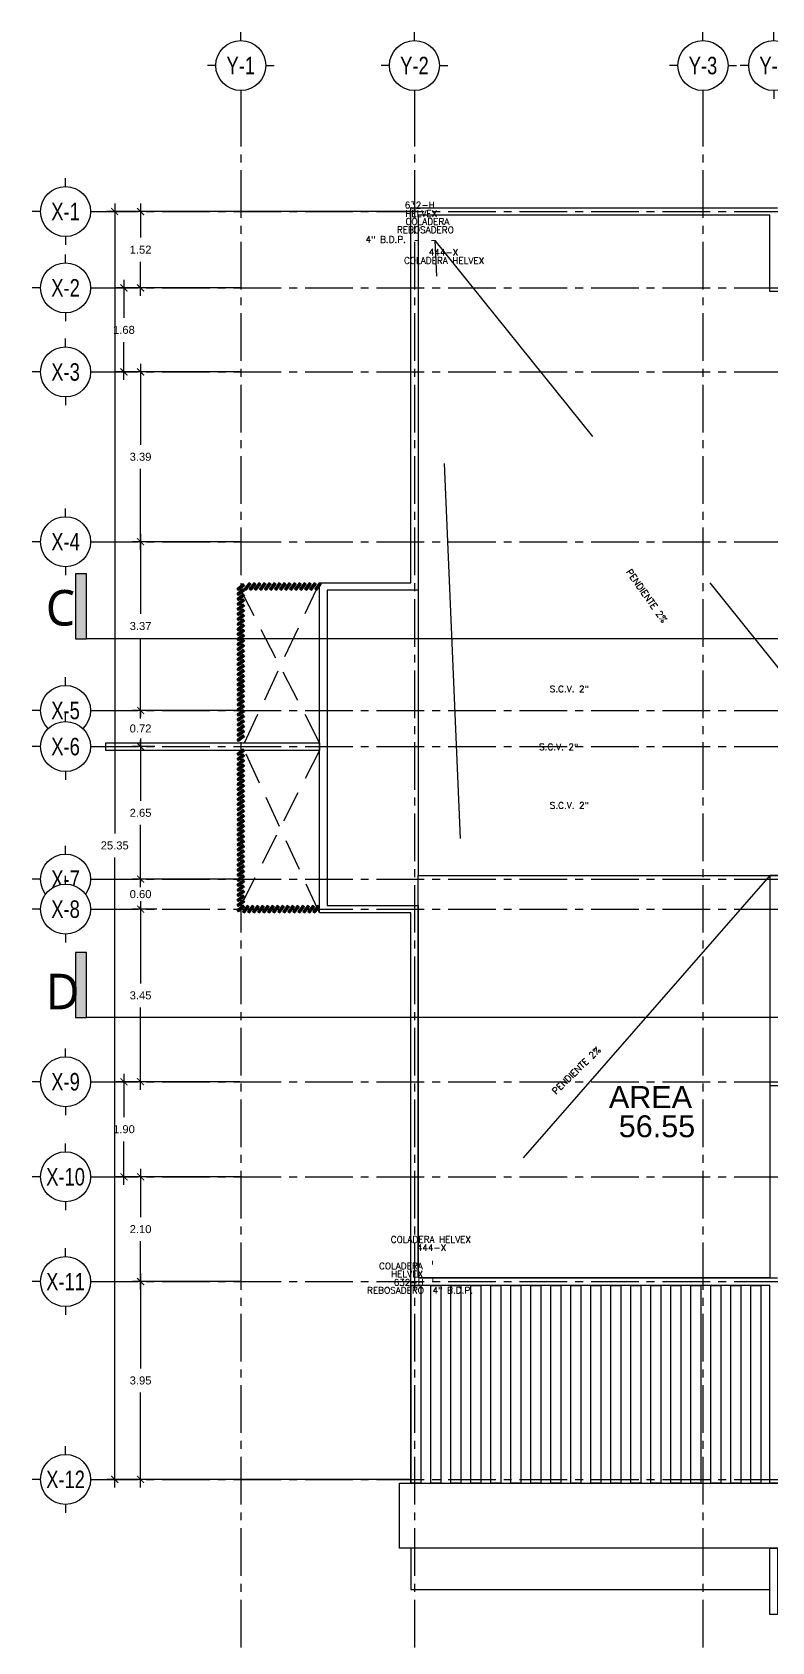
# Model space of a CAD drawing. Header units: metres. Extents: x 1769 to 3632, y 809 to 2652.
# Drawn here: x 2674.37 to 2689.15, y 1714.43 to 1746.61 of the extents above; entities that cross this region are included whole.
import ezdxf
from ezdxf.enums import TextEntityAlignment as Align

# ---------------------------------------------------------------- set-up
doc = ezdxf.new("R2010")
doc.units = ezdxf.units.M
doc.header["$LTSCALE"] = 10
doc.header["$PDMODE"] = 35
for name, pattern in [('CENTER2', [28.575, 19.05, -3.175, 3.175, -3.175]), ('DASHED2', [0.375, 0.25, -0.125]), ('HIDDEN', [9.525, 6.35, -3.175]), ('HIDDENX2', [0.75, 0.5, -0.25])]:
    doc.linetypes.add(name, pattern=pattern)
for name, color, linetype in [('A-ANNO-DIMS-0100', 2, 'Continuous'), ('A-CNTR+', 1, 'HIDDEN'), ('A-ELEV4', 3, 'Continuous'), ('A-PROJ+', 1, 'HIDDEN'), ('A-ROOF', 6, 'Continuous'), ('A-ROOF-PATT+', 8, 'Continuous'), ('A-SECT+', 3, 'Continuous'), ('A-WALL', 6, 'Continuous'), ('A-WALL-PATT', 8, 'Continuous'), ('G+E_Cotas ejes', 20, 'Continuous'), ('G+E_Madera', 35, 'Continuous')]:
    doc.layers.add(name, color=color, linetype=linetype)
for name, color, linetype, lineweight in [('RE.CONEXIONES 3D PLUVIALES', 7, 'Continuous', 0), ('RE.PLUVIAL', 3, 'Continuous', 0), ('RE.TEXTO PLU', 7, 'Continuous', 0), ('RE.TEXTOS SANITARIOS', 7, 'Continuous', 0)]:
    doc.layers.add(name, color=color, linetype=linetype, lineweight=lineweight)
doc.styles.add('ACABADOS', font='arial.ttf')
doc.styles.add('AVM- OFICINAS Y BODEGA - EJES PB$0$Anot_Arial', font='arial.ttf')
doc.styles.add('R', font='romans.shx')
doc.styles.get("Standard").update_dxf_attribs({"font": 'arial.ttf'})
doc.dimstyles.new('100', dxfattribs={"dimtxt": 0.16, "dimasz": 0.14, "dimexe": 0.16, "dimexo": 0.01, "dimgap": 0.16, "dimtad": 0, "dimtih": 1, "dimtoh": 1, "dimzin": 1, "dimdsep": 46, "dimtxsty": 'ACABADOS', "dimblk": 'ARCHTICK', "dimcen": 0.16, "dimdle": 0.16, "dimclrd": 1, "dimclre": 8, "dimclrt": 2, "dimadec": 1, "dimazin": 0, "dimtp": 1.2, "dimtm": 0.6, "dimtfac": 1, "dimtix": 1, "dimtmove": 2, "dimatfit": 3, "dimldrblk": 'ARCHTICK', "dimfxl": 1, "dimtolj": 1, "dimtzin": 1, "dimarcsym": 0})

# ---------------------------------------------------------------- blocks, each defined once
blk = doc.blocks.new('AVM- OFICINAS Y BODEGA - EJES PB$0$Anot_Arq_Eje_WO')
blk.add_wipeout([(0, -3), (0.29, -2.99), (0.59, -2.94), (0.87, -2.87), (1.15, -2.77), (1.41, -2.65), (1.67, -2.49), (1.9, -2.32), (2.12, -2.12), (2.32, -1.9), (2.49, -1.67), (2.65, -1.41), (2.77, -1.15), (2.87, -0.87), (2.94, -0.59), (2.99, -0.29), (3, 0), (2.99, 0.29), (2.94, 0.59), (2.87, 0.87), (2.77, 1.15), (2.65, 1.41), (2.49, 1.67), (2.32, 1.9), (2.12, 2.12), (1.9, 2.32), (1.67, 2.49), (1.41, 2.65), (1.15, 2.77), (0.87, 2.87), (0.59, 2.94), (0.29, 2.99), (0, 3), (-0.29, 2.99), (-0.59, 2.94), (-0.87, 2.87), (-1.15, 2.77), (-1.41, 2.65), (-1.67, 2.49), (-1.9, 2.32), (-2.12, 2.12), (-2.32, 1.9), (-2.49, 1.67), (-2.65, 1.41), (-2.77, 1.15), (-2.87, 0.87), (-2.94, 0.59), (-2.99, 0.29), (-3, 0), (-2.99, -0.29), (-2.94, -0.59), (-2.87, -0.87), (-2.77, -1.15), (-2.65, -1.41), (-2.49, -1.67), (-2.32, -1.9), (-2.12, -2.12), (-1.9, -2.32), (-1.67, -2.49), (-1.41, -2.65), (-1.15, -2.77), (-0.87, -2.87), (-0.59, -2.94), (-0.29, -2.99)])
at = {"color": 0, "linetype": 'Continuous'}
for p, q in [((0, 3), (0, 4)), ((-3, 0), (-4, 0)), ((3, 0), (4, 0)), ((0, -3), (0, -4))]:
    blk.add_line(p, q, dxfattribs=at)
blk.add_circle((0, 0), 3, dxfattribs=at)
at = {"color": 0, "style": 'AVM- OFICINAS Y BODEGA - EJES PB$0$Anot_Arial'}
blk.add_attdef('ID_Eje', text='', height=3, dxfattribs=at).set_placement((0, 0), align=Align.MIDDLE_CENTER)
blk = doc.blocks.new('_ArchTick')
at = {"color": 0, "linetype": 'ByBlock', "const_width": 0.15}
blk.add_lwpolyline([(-0.5, -0.5), (0.5, 0.5)], dxfattribs=at)
blk = doc.blocks.new('*D590')
at = {"layer": 'A-ANNO-DIMS-0100', "color": 1, "lineweight": -2, "transparency": 16777216}
for p, q in [((-2.002, -3.426), (-2.002, -4.107)), ((-2.002, -5.271), (-2.002, -4.59))]:
    blk.add_line(p, q, dxfattribs=at)
at = {"layer": 'A-ANNO-DIMS-0100', "color": 8, "linetype": 'HIDDEN', "lineweight": -2, "transparency": 16777216}
for p, q in [((3.386, -3.586), (-2.162, -3.586)), ((-0.01, -5.111), (-2.162, -5.111))]:
    blk.add_line(p, q, dxfattribs=at)
at = {"layer": 'Defpoints', "color": 0, "transparency": 16777216}
for p in [(3.396, -3.586), (-2.002, -5.111), (0, -5.111)]:
    blk.add_point(p, dxfattribs=at)
at = {"layer": 'A-ANNO-DIMS-0100', "color": 1, "lineweight": -2, "transparency": 16777216, "xscale": 0.14, "yscale": 0.14, "zscale": 0.14}
for p, rotation in [((-2.002, -3.586), 90), ((-2.002, -5.111), 270)]:
    blk.add_blockref('_ArchTick', p, dxfattribs=dict(at, rotation=rotation))
at = {"layer": 'A-ANNO-DIMS-0100', "color": 2, "transparency": 16777216, "insert": (-2.002, -4.349), "char_height": 0.16, "attachment_point": 5, "style": 'ACABADOS'}
blk.add_mtext('\\A1;1.52', dxfattribs=at)
blk = doc.blocks.new('*D591')
at = {"layer": 'A-ANNO-DIMS-0100', "color": 8, "linetype": 'HIDDEN', "lineweight": -2, "transparency": 16777216}
for p, q in [((-0.343, -5.111), (-2.495, -5.111)), ((-0.343, -6.793), (-2.495, -6.793))]:
    blk.add_line(p, q, dxfattribs=at)
at = {"layer": 'A-ANNO-DIMS-0100', "color": 1, "lineweight": -2, "transparency": 16777216}
for p, q in [((-2.335, -4.951), (-2.335, -5.71)), ((-2.335, -6.953), (-2.335, -6.194))]:
    blk.add_line(p, q, dxfattribs=at)
at = {"layer": 'Defpoints', "color": 0, "transparency": 16777216}
for p in [(-0.333, -5.111), (-2.335, -6.793), (-0.333, -6.793)]:
    blk.add_point(p, dxfattribs=at)
at = {"layer": 'A-ANNO-DIMS-0100', "color": 1, "lineweight": -2, "transparency": 16777216, "xscale": 0.14, "yscale": 0.14, "zscale": 0.14}
for p, rotation in [((-2.335, -5.111), 90), ((-2.335, -6.793), 270)]:
    blk.add_blockref('_ArchTick', p, dxfattribs=dict(at, rotation=rotation))
at = {"layer": 'A-ANNO-DIMS-0100', "color": 2, "transparency": 16777216, "insert": (-2.335, -5.952), "char_height": 0.16, "attachment_point": 5, "style": 'ACABADOS'}
blk.add_mtext('\\A1;1.68', dxfattribs=at)
blk = doc.blocks.new('*D592')
at = {"layer": 'A-ANNO-DIMS-0100', "color": 1, "lineweight": -2, "transparency": 16777216}
for p, q in [((-2.002, -6.633), (-2.002, -8.248)), ((-2.002, -10.346), (-2.002, -8.731))]:
    blk.add_line(p, q, dxfattribs=at)
at = {"layer": 'A-ANNO-DIMS-0100', "color": 8, "linetype": 'HIDDEN', "lineweight": -2, "transparency": 16777216}
for p, q in [((-0.01, -6.793), (-2.162, -6.793)), ((-0.01, -10.186), (-2.162, -10.186))]:
    blk.add_line(p, q, dxfattribs=at)
at = {"layer": 'Defpoints', "color": 0, "transparency": 16777216}
for p in [(0, -6.793), (-2.002, -10.186), (0, -10.186)]:
    blk.add_point(p, dxfattribs=at)
at = {"layer": 'A-ANNO-DIMS-0100', "color": 1, "lineweight": -2, "transparency": 16777216, "xscale": 0.14, "yscale": 0.14, "zscale": 0.14}
for p, rotation in [((-2.002, -6.793), 90), ((-2.002, -10.186), 270)]:
    blk.add_blockref('_ArchTick', p, dxfattribs=dict(at, rotation=rotation))
at = {"layer": 'A-ANNO-DIMS-0100', "color": 2, "transparency": 16777216, "insert": (-2.002, -8.489), "char_height": 0.16, "attachment_point": 5, "style": 'ACABADOS'}
blk.add_mtext('\\A1;3.39', dxfattribs=at)
blk = doc.blocks.new('*D593')
at = {"layer": 'A-ANNO-DIMS-0100', "color": 8, "linetype": 'HIDDEN', "lineweight": -2, "transparency": 16777216}
for p, q in [((-0.01, -10.186), (-2.162, -10.186)), ((-0.01, -13.56), (-2.162, -13.56))]:
    blk.add_line(p, q, dxfattribs=at)
at = {"layer": 'A-ANNO-DIMS-0100', "color": 1, "lineweight": -2, "transparency": 16777216}
for p, q in [((-2.002, -10.026), (-2.002, -11.631)), ((-2.002, -13.72), (-2.002, -12.115))]:
    blk.add_line(p, q, dxfattribs=at)
at = {"layer": 'Defpoints', "color": 0, "transparency": 16777216}
for p in [(0, -10.186), (-2.002, -13.56), (0, -13.56)]:
    blk.add_point(p, dxfattribs=at)
at = {"layer": 'A-ANNO-DIMS-0100', "color": 1, "lineweight": -2, "transparency": 16777216, "xscale": 0.14, "yscale": 0.14, "zscale": 0.14}
for p, rotation in [((-2.002, -10.186), 90), ((-2.002, -13.56), 270)]:
    blk.add_blockref('_ArchTick', p, dxfattribs=dict(at, rotation=rotation))
at = {"layer": 'A-ANNO-DIMS-0100', "color": 2, "transparency": 16777216, "insert": (-2.002, -11.873), "char_height": 0.16, "attachment_point": 5, "style": 'ACABADOS'}
blk.add_mtext('\\A1;3.37', dxfattribs=at)
blk = doc.blocks.new('*D573')
at = {"layer": 'A-ANNO-DIMS-0100', "color": 1, "lineweight": -2, "transparency": 16777216}
for p, q in [((-2.002, -13.56), (-2.002, -13.42)), ((-2.002, -13.56), (-2.002, -13.679)), ((-2.002, -14.282), (-2.002, -14.163)), ((-2.002, -14.282), (-2.002, -14.422))]:
    blk.add_line(p, q, dxfattribs=at)
at = {"layer": 'A-ANNO-DIMS-0100', "color": 8, "linetype": 'HIDDEN', "lineweight": -2, "transparency": 16777216}
for p, q in [((-1.654, -13.56), (-2.162, -13.56)), ((-1.718, -14.282), (-2.162, -14.282))]:
    blk.add_line(p, q, dxfattribs=at)
at = {"layer": 'Defpoints', "color": 0, "transparency": 16777216}
for p in [(-1.644, -13.56), (-2.002, -14.282), (-1.708, -14.282)]:
    blk.add_point(p, dxfattribs=at)
at = {"layer": 'A-ANNO-DIMS-0100', "color": 1, "lineweight": -2, "transparency": 16777216, "xscale": 0.14, "yscale": 0.14, "zscale": 0.14}
for p, rotation in [((-2.002, -13.56), 270), ((-2.002, -14.282), 90)]:
    blk.add_blockref('_ArchTick', p, dxfattribs=dict(at, rotation=rotation))
at = {"layer": 'A-ANNO-DIMS-0100', "color": 2, "transparency": 16777216, "insert": (-2.002, -13.921), "char_height": 0.16, "attachment_point": 5, "style": 'ACABADOS'}
blk.add_mtext('\\A1;0.72', dxfattribs=at)
blk = doc.blocks.new('*D594')
at = {"layer": 'A-ANNO-DIMS-0100', "color": 1, "lineweight": -2, "transparency": 16777216}
for p, q in [((-2.002, -14.122), (-2.002, -15.365)), ((-2.002, -17.092), (-2.002, -15.849))]:
    blk.add_line(p, q, dxfattribs=at)
at = {"layer": 'A-ANNO-DIMS-0100', "color": 8, "linetype": 'HIDDEN', "lineweight": -2, "transparency": 16777216}
for p, q in [((-1.718, -14.282), (-2.162, -14.282)), ((-0.01, -16.932), (-2.162, -16.932))]:
    blk.add_line(p, q, dxfattribs=at)
at = {"layer": 'Defpoints', "color": 0, "transparency": 16777216}
for p in [(-1.708, -14.282), (-2.002, -16.932), (0, -16.932)]:
    blk.add_point(p, dxfattribs=at)
at = {"layer": 'A-ANNO-DIMS-0100', "color": 1, "lineweight": -2, "transparency": 16777216, "xscale": 0.14, "yscale": 0.14, "zscale": 0.14}
for p, rotation in [((-2.002, -14.282), 90), ((-2.002, -16.932), 270)]:
    blk.add_blockref('_ArchTick', p, dxfattribs=dict(at, rotation=rotation))
at = {"layer": 'A-ANNO-DIMS-0100', "color": 2, "transparency": 16777216, "insert": (-2.002, -15.607), "char_height": 0.16, "attachment_point": 5, "style": 'ACABADOS'}
blk.add_mtext('\\A1;2.65', dxfattribs=at)
blk = doc.blocks.new('*D574')
at = {"layer": 'A-ANNO-DIMS-0100', "color": 8, "linetype": 'HIDDEN', "lineweight": -2, "transparency": 16777216}
for p, q in [((-1.673, -16.932), (-2.162, -16.932)), ((-1.675, -17.532), (-2.162, -17.532))]:
    blk.add_line(p, q, dxfattribs=at)
at = {"layer": 'A-ANNO-DIMS-0100', "color": 1, "lineweight": -2, "transparency": 16777216}
for p, q in [((-2.002, -16.932), (-2.002, -16.792)), ((-2.002, -16.932), (-2.002, -16.99)), ((-2.002, -17.532), (-2.002, -17.474)), ((-2.002, -17.532), (-2.002, -17.672))]:
    blk.add_line(p, q, dxfattribs=at)
at = {"layer": 'Defpoints', "color": 0, "transparency": 16777216}
for p in [(-1.663, -16.932), (-2.002, -17.532), (-1.665, -17.532)]:
    blk.add_point(p, dxfattribs=at)
at = {"layer": 'A-ANNO-DIMS-0100', "color": 1, "lineweight": -2, "transparency": 16777216, "xscale": 0.14, "yscale": 0.14, "zscale": 0.14}
for p, rotation in [((-2.002, -16.932), 270), ((-2.002, -17.532), 90)]:
    blk.add_blockref('_ArchTick', p, dxfattribs=dict(at, rotation=rotation))
at = {"layer": 'A-ANNO-DIMS-0100', "color": 2, "transparency": 16777216, "insert": (-2.002, -17.232), "char_height": 0.16, "attachment_point": 5, "style": 'ACABADOS'}
blk.add_mtext('\\A1;0.60', dxfattribs=at)
blk = doc.blocks.new('*D595')
at = {"layer": 'A-ANNO-DIMS-0100', "color": 1, "lineweight": -2, "transparency": 16777216}
for p, q in [((-2.002, -17.372), (-2.002, -19.015)), ((-2.002, -21.142), (-2.002, -19.499))]:
    blk.add_line(p, q, dxfattribs=at)
at = {"layer": 'A-ANNO-DIMS-0100', "color": 8, "linetype": 'HIDDEN', "lineweight": -2, "transparency": 16777216}
for p, q in [((-1.675, -17.532), (-2.162, -17.532)), ((-0.343, -20.982), (-2.162, -20.982))]:
    blk.add_line(p, q, dxfattribs=at)
at = {"layer": 'Defpoints', "color": 0, "transparency": 16777216}
for p in [(-1.665, -17.532), (-2.002, -20.982), (-0.333, -20.982)]:
    blk.add_point(p, dxfattribs=at)
at = {"layer": 'A-ANNO-DIMS-0100', "color": 1, "lineweight": -2, "transparency": 16777216, "xscale": 0.14, "yscale": 0.14, "zscale": 0.14}
for p, rotation in [((-2.002, -17.532), 90), ((-2.002, -20.982), 270)]:
    blk.add_blockref('_ArchTick', p, dxfattribs=dict(at, rotation=rotation))
at = {"layer": 'A-ANNO-DIMS-0100', "color": 2, "transparency": 16777216, "insert": (-2.002, -19.257), "char_height": 0.16, "attachment_point": 5, "style": 'ACABADOS'}
blk.add_mtext('\\A1;3.45', dxfattribs=at)
blk = doc.blocks.new('*D596')
at = {"layer": 'A-ANNO-DIMS-0100', "color": 1, "lineweight": -2, "transparency": 16777216}
for p, q in [((-2.334, -20.822), (-2.334, -21.69)), ((-2.334, -23.042), (-2.334, -22.174))]:
    blk.add_line(p, q, dxfattribs=at)
at = {"layer": 'A-ANNO-DIMS-0100', "color": 8, "linetype": 'HIDDEN', "lineweight": -2, "transparency": 16777216}
for p, q in [((-0.01, -20.982), (-2.494, -20.982)), ((-0.343, -22.882), (-2.494, -22.882))]:
    blk.add_line(p, q, dxfattribs=at)
at = {"layer": 'Defpoints', "color": 0, "transparency": 16777216}
for p in [(0, -20.982), (-2.334, -22.882), (-0.333, -22.882)]:
    blk.add_point(p, dxfattribs=at)
at = {"layer": 'A-ANNO-DIMS-0100', "color": 1, "lineweight": -2, "transparency": 16777216, "xscale": 0.14, "yscale": 0.14, "zscale": 0.14}
for p, rotation in [((-2.334, -20.982), 90), ((-2.334, -22.882), 270)]:
    blk.add_blockref('_ArchTick', p, dxfattribs=dict(at, rotation=rotation))
at = {"layer": 'A-ANNO-DIMS-0100', "color": 2, "transparency": 16777216, "insert": (-2.334, -21.932), "char_height": 0.16, "attachment_point": 5, "style": 'ACABADOS'}
blk.add_mtext('\\A1;1.90', dxfattribs=at)
blk = doc.blocks.new('*D597')
at = {"layer": 'A-ANNO-DIMS-0100', "color": 1, "lineweight": -2, "transparency": 16777216}
for p, q in [((-2.002, -22.722), (-2.002, -23.688)), ((-2.002, -25.138), (-2.002, -24.172))]:
    blk.add_line(p, q, dxfattribs=at)
at = {"layer": 'A-ANNO-DIMS-0100', "color": 8, "linetype": 'HIDDEN', "lineweight": -2, "transparency": 16777216}
for p, q in [((-0.01, -22.882), (-2.162, -22.882)), ((-0.01, -24.978), (-2.162, -24.978))]:
    blk.add_line(p, q, dxfattribs=at)
at = {"layer": 'Defpoints', "color": 0, "transparency": 16777216}
for p in [(0, -22.882), (-2.002, -24.978), (0, -24.978)]:
    blk.add_point(p, dxfattribs=at)
at = {"layer": 'A-ANNO-DIMS-0100', "color": 1, "lineweight": -2, "transparency": 16777216, "xscale": 0.14, "yscale": 0.14, "zscale": 0.14}
for p, rotation in [((-2.002, -22.882), 90), ((-2.002, -24.978), 270)]:
    blk.add_blockref('_ArchTick', p, dxfattribs=dict(at, rotation=rotation))
at = {"layer": 'A-ANNO-DIMS-0100', "color": 2, "transparency": 16777216, "insert": (-2.002, -23.93), "char_height": 0.16, "attachment_point": 5, "style": 'ACABADOS'}
blk.add_mtext('\\A1;2.10', dxfattribs=at)
blk = doc.blocks.new('*D598')
at = {"layer": 'A-ANNO-DIMS-0100', "color": 8, "linetype": 'HIDDEN', "lineweight": -2, "transparency": 16777216}
for p, q in [((-0.01, -24.978), (-2.162, -24.978)), ((-0.01, -28.932), (-2.162, -28.932))]:
    blk.add_line(p, q, dxfattribs=at)
at = {"layer": 'A-ANNO-DIMS-0100', "color": 1, "lineweight": -2, "transparency": 16777216}
for p, q in [((-2.002, -24.818), (-2.002, -26.713)), ((-2.002, -29.092), (-2.002, -27.197))]:
    blk.add_line(p, q, dxfattribs=at)
at = {"layer": 'Defpoints', "color": 0, "transparency": 16777216}
for p in [(0, -24.978), (-2.002, -28.932), (0, -28.932)]:
    blk.add_point(p, dxfattribs=at)
at = {"layer": 'A-ANNO-DIMS-0100', "color": 1, "lineweight": -2, "transparency": 16777216, "xscale": 0.14, "yscale": 0.14, "zscale": 0.14}
for p, rotation in [((-2.002, -24.978), 90), ((-2.002, -28.932), 270)]:
    blk.add_blockref('_ArchTick', p, dxfattribs=dict(at, rotation=rotation))
at = {"layer": 'A-ANNO-DIMS-0100', "color": 2, "transparency": 16777216, "insert": (-2.002, -26.955), "char_height": 0.16, "attachment_point": 5, "style": 'ACABADOS'}
blk.add_mtext('\\A1;3.95', dxfattribs=at)
blk = doc.blocks.new('*D575')
at = {"layer": 'A-ANNO-DIMS-0100', "color": 1, "lineweight": -2, "transparency": 16777216}
for p, q in [((-2.519, -3.426), (-2.519, -16.017)), ((-2.519, -29.092), (-2.519, -16.501))]:
    blk.add_line(p, q, dxfattribs=at)
at = {"layer": 'A-ANNO-DIMS-0100', "color": 8, "linetype": 'HIDDEN', "lineweight": -2, "transparency": 16777216}
for p, q in [((3.386, -3.586), (-2.679, -3.586)), ((3.386, -28.932), (-2.679, -28.932))]:
    blk.add_line(p, q, dxfattribs=at)
at = {"layer": 'Defpoints', "color": 0, "transparency": 16777216}
for p in [(3.396, -3.586), (-2.519, -28.932), (3.396, -28.932)]:
    blk.add_point(p, dxfattribs=at)
at = {"layer": 'A-ANNO-DIMS-0100', "color": 1, "lineweight": -2, "transparency": 16777216, "xscale": 0.14, "yscale": 0.14, "zscale": 0.14}
for p, rotation in [((-2.519, -3.586), 90), ((-2.519, -28.932), 270)]:
    blk.add_blockref('_ArchTick', p, dxfattribs=dict(at, rotation=rotation))
at = {"layer": 'A-ANNO-DIMS-0100', "color": 2, "transparency": 16777216, "insert": (-2.519, -16.259), "char_height": 0.16, "attachment_point": 5, "style": 'ACABADOS'}
blk.add_mtext('\\A1;25.35', dxfattribs=at)
blk = doc.blocks.new('A$C0e1b22ce')
h = blk.add_hatch()
h.set_pattern_fill('ANGLE', color=256, scale=0.38)
h.set_pattern_definition([(0, (0, 0), (0, 2.6543), [1.9304, -0.7239]), (90, (0, 0), (-2.6543, 2e-16), [1.9304, -0.7239])])
h.paths.add_polyline_path([(0.05, 0.15), (0.05, 0), (0, 0), (0, 0.15)])
at = {"layer": 'A-WALL-PATT'}
h = blk.add_hatch(dxfattribs=at)
h.set_pattern_fill('GOST_GROUND', color=256, scale=0.0016)
h.paths.add_polyline_path([(0.05, 0.15), (0.05, 0), (0, 0), (0, 0.15)])
at = {"layer": 'A-WALL'}
blk.add_lwpolyline([(0.05, 0.15), (0.05, 0), (0, 0), (0, 0.15)], close=True, dxfattribs=at)
blk = doc.blocks.new('A$C84a4af2d')
at = {"layer": 'G+E_Madera', "rotation": 127.1872365270105}
for p in [(0.15, 6.538), (0.15, 6.437), (0.15, 6.336), (0.15, 6.236), (0.15, 6.135), (0.15, 6.035), (0.15, 5.934), (0.15, 5.833), (0.15, 5.733), (0.15, 5.632), (0.15, 5.531), (0.15, 5.431), (0.15, 5.33), (0.15, 5.229), (0.15, 5.129), (0.15, 5.028), (0.15, 4.928), (0.15, 4.827), (0.15, 4.726), (0.15, 4.626), (0.15, 4.525), (0.15, 4.424), (0.15, 4.324), (0.15, 4.223), (0.15, 4.122), (0.15, 4.022), (0.15, 3.921), (0.15, 3.821), (0.15, 3.72), (0.15, 3.619), (0.15, 3.519), (0.15, 3.235), (0.15, 3.135), (0.15, 3.034), (0.15, 2.933), (0.15, 2.833), (0.15, 2.732), (0.15, 2.631), (0.15, 2.531), (0.15, 2.43), (0.15, 2.329), (0.15, 2.229), (0.15, 2.128), (0.15, 2.028), (0.15, 1.927), (0.15, 1.826), (0.15, 1.726), (0.15, 1.625), (0.15, 1.524), (0.15, 1.424), (0.15, 1.323), (0.15, 1.222), (0.15, 1.122), (0.15, 1.021), (0.15, 0.921), (0.15, 0.82), (0.15, 0.719), (0.15, 0.619), (0.15, 0.518), (0.15, 0.417), (0.15, 0.317), (0.15, 0.216), (0.15, 0.115)]:
    blk.add_blockref('A$C0e1b22ce', p, dxfattribs=at)
at = {"layer": 'G+E_Madera', "xscale": -0.9999999999999996, "rotation": 142.8127634729895}
for p in [(0.235, 6.6), (0.336, 6.6), (0.436, 6.6), (0.537, 6.6), (0.637, 6.6), (0.738, 6.6), (0.838, 6.6), (0.939, 6.6), (1.039, 6.6), (1.14, 6.6), (1.241, 6.6), (1.341, 6.6), (1.441, 6.6), (1.542, 6.6), (1.643, 6.6), (0.2, 0.15), (0.301, 0.15), (0.401, 0.15), (0.502, 0.15), (0.602, 0.15), (0.703, 0.15), (0.803, 0.15), (0.904, 0.15), (1.004, 0.15), (1.105, 0.15), (1.205, 0.15), (1.306, 0.15), (1.406, 0.15), (1.507, 0.15), (1.608, 0.15)]:
    blk.add_blockref('A$C0e1b22ce', p, dxfattribs=at)
blk = doc.blocks.new('*U500')
at = {"layer": 'A-SECT+'}
h = blk.add_hatch(color=256, dxfattribs=at)
h.dxf.hatch_style = 1
h.paths.add_polyline_path([(76.3837, 2.7865), (76.577, 2.7865), (76.577, 2.7533), (76.3837, 2.7533)])
at = {"layer": 'A-SECT+', "linetype": 'HIDDEN', "ltscale": 0.2}
blk.add_line((76.3837, 10.4578), (76.3837, 2.7865), dxfattribs=at)
at = {"layer": 'A-SECT+'}
blk.add_lwpolyline([(76.3837, 2.7865), (76.577, 2.7865), (76.577, 2.7533), (76.3837, 2.7533)], close=True, dxfattribs=at)
blk = doc.blocks.new('*U501')
at = {"layer": 'A-SECT+'}
h = blk.add_hatch(color=256, dxfattribs=at)
h.dxf.hatch_style = 1
h.paths.add_polyline_path([(76.3837, 2.7865), (76.577, 2.7865), (76.577, 2.7533), (76.3837, 2.7533)])
at = {"layer": 'A-SECT+', "linetype": 'HIDDEN', "ltscale": 0.2}
blk.add_line((76.3837, 9.4038), (76.3837, 2.7865), dxfattribs=at)
at = {"layer": 'A-SECT+'}
blk.add_lwpolyline([(76.3837, 2.7865), (76.577, 2.7865), (76.577, 2.7533), (76.3837, 2.7533)], close=True, dxfattribs=at)
blk = doc.blocks.new('A$C5108f7f0')
at = {"layer": 'A-SECT+', "linetype": 'HIDDENX2', "xscale": -6.747992283134117, "yscale": 6.747992283134117, "zscale": 6.747992283134117, "rotation": 270}
for name, p in [('*U500', (-15.337, -483.855)), ('*U501', (-15.337, -491.425))]:
    blk.add_blockref(name, p, dxfattribs=at)
at = {"layer": 'A-SECT+', "ltscale": 0.08, "char_height": 0.71188, "attachment_point": 1}
for s, insert in [('{\\fYu Gothic|b0|i0|c0|p34;C}', (2.651, 32.561)), ('{\\fYu Gothic|b0|i0|c0|p34;D}', (2.651, 24.888))]:
    blk.add_mtext_dynamic_manual_height_columns(s, width=0.71897, gutter_width=2.098, heights=[0], dxfattribs=dict(at, insert=insert))
blk = doc.blocks.new('A$C8b65df85')
at = {"layer": 'A-ROOF', "ltscale": 0.01}
for points in [[(0, 3.953), (0.2, 3.953), (0.2, 0), (0, 0)], [(0.4, 3.953), (0.6, 3.953), (0.6, 0), (0.4, 0)], [(0.8, 3.953), (1, 3.953), (1, 0), (0.8, 0)], [(1.2, 3.953), (1.4, 3.953), (1.4, 0), (1.2, 0)], [(1.6, 3.953), (1.8, 3.953), (1.8, 0), (1.6, 0)], [(2, 3.953), (2.2, 3.953), (2.2, 0), (2, 0)], [(2.4, 3.953), (2.6, 3.953), (2.6, 0), (2.4, 0)], [(2.8, 3.953), (3, 3.953), (3, 0), (2.8, 0)], [(3.2, 3.953), (3.4, 3.953), (3.4, 0), (3.2, 0)], [(3.6, 3.953), (3.8, 3.953), (3.8, 0), (3.6, 0)], [(4, 3.953), (4.2, 3.953), (4.2, 0), (4, 0)], [(4.4, 3.953), (4.6, 3.953), (4.6, 0), (4.4, 0)], [(4.8, 3.953), (5, 3.953), (5, 0), (4.8, 0)], [(5.2, 3.953), (5.4, 3.953), (5.4, 0), (5.2, 0)], [(5.6, 3.953), (5.8, 3.953), (5.8, 0), (5.6, 0)], [(6, 3.953), (6.2, 3.953), (6.2, 0), (6, 0)], [(6.4, 3.953), (6.6, 3.953), (6.6, 0), (6.4, 0)], [(6.8, 3.953), (7, 3.953), (7, 0), (6.8, 0)]]:
    blk.add_lwpolyline(points, close=True, dxfattribs=at)
blk = doc.blocks.new('pvc-codo90x50')
at = {"color": 1}
for p in [(-0.036, 0), (0, 0.036)]:
    blk.add_line(p, (0, 0), dxfattribs=at)
blk = doc.blocks.new('A$C9f5eb76c')
at = {"layer": 'A-ROOF-PATT+', "linetype": 'DASHED2', "ltscale": 3}
for p, q in [((10.904, 13.45), (0.714, 26.144, -0.146)), ((1.218, 14.189), (0.714, 26.144, -0.106)), ((7.404, 13.45), (0.664, 5.735))]:
    blk.add_line(p, q, dxfattribs=at)
at = {"layer": 'A-ROOF-PATT+'}
for points in [[(0.375, 13.45), (18.615, 13.45), (18.615, 15.824), (18.54, 15.825), (18.54, 25.119), (15.74, 25.119), (15.74, 21.95), (12.261, 21.95), (12.261, 25.12), (7.404, 25.12), (7.404, 26.646), (0.375, 26.646), (0.375, 13.45)], [(7.404, 13.45), (7.404, 5.405), (0.375, 5.405), (0.375, 13.45), (7.404, 13.45)]]:
    blk.add_lwpolyline(points, dxfattribs=at)
at = {"layer": 'RE.PLUVIAL', "linetype": 'ByBlock', "extrusion": (-0.999997, 0.002568, -2.22045e-16), "const_width": 0.03, "elevation": -0.243}
blk.add_lwpolyline([(-26.146, 0.365), (-26.146, -2.635)], dxfattribs=at)
blk.add_lwpolyline([(-26.146, 0.365), (-26.146, -2.635)], dxfattribs=at)
at = {"layer": 'RE.PLUVIAL', "linetype": 'ByBlock', "extrusion": (0, -1, -2.22045e-16), "const_width": 0.03, "elevation": -5.34}
blk.add_lwpolyline([(0.664, 0.515), (0.664, -2.485)], dxfattribs=at)
blk.add_lwpolyline([(0.664, 0.515), (0.664, -2.485)], dxfattribs=at)
at = {"layer": 'RE.CONEXIONES 3D PLUVIALES', "extrusion": (-0.002568, -0.999997, -8.70473e-10), "xscale": -2.000000000000004, "yscale": 2.000000000000004, "zscale": 2, "rotation": 270}
blk.add_blockref('pvc-codo90x50', (0.243, 0, -26.146), dxfattribs=at)
at = {"layer": 'RE.CONEXIONES 3D PLUVIALES', "extrusion": (0.002568, 0.999997, 7.3262e-31), "xscale": -2, "yscale": 2.000000000000002, "zscale": 2}
blk.add_blockref('pvc-codo90x50', (-0.647, 0, 26.146), dxfattribs=at)
at = {"layer": 'RE.CONEXIONES 3D PLUVIALES', "extrusion": (-1, -8.70473e-10, 7.3262e-31), "xscale": -2, "yscale": 2, "zscale": 2}
blk.add_blockref('pvc-codo90x50', (-5.744, 0, -0.664), dxfattribs=at)
at = {"layer": 'RE.CONEXIONES 3D PLUVIALES', "extrusion": (1, 3.44509e-16, -8.70473e-10), "xscale": -2, "yscale": 2, "zscale": 2, "rotation": 270}
blk.add_blockref('pvc-codo90x50', (5.34, 0, 0.665), dxfattribs=at)
at = {"layer": 'RE.PLUVIAL', "color": 7, "char_height": 0.4369, "width": 1.86113, "attachment_point": 1}
for s, insert in [('AREA', (4.186, 9.238)), ('56.55', (4.383, 8.653))]:
    blk.add_mtext(s, dxfattribs=dict(at, insert=insert))
at = {"layer": 'RE.TEXTO PLU', "linetype": 'Continuous', "style": 'R'}
for s, rotation, p in [('632-H', 359.8529, (0.405, 26.785, 0.015)), ('HELVEX', 359.8529, (0.436, 26.616, 0.015)), ('REBOSADERO', 359.8529, (0.518, 26.29, 0.015)), ('COLADERA', 359.8529, (0.559, 26.456, 0.015)), ('4" B.D.P.', 359.8529, (-0.274, 26.098, 0.015)), ('COLADERA HELVEX', 359.8529, (0.894, 25.677)), ('444-X', 359.8529, (0.881, 25.842)), ('PENDIENTE 2%%%', 305.436, (4.889, 19, -0.525)), ('PENDIENTE 2%%%', 44.2381, (3.582, 9.504, -0.525)), ('COLADERA HELVEX', 360, (0.629, 6.107, 0.015)), ('444-X', 360, (0.642, 5.942, 0.015)), ('COLADERA', 360, (0.03, 5.576, 0.015)), ('HELVEX', 360, (0.153, 5.417, 0.015)), ('REBOSADERO', 360, (-0.079, 5.089, 0.015)), ('632-H', 360, (0.185, 5.248, 0.015)), ('4" B.D.P.', 360, (1.067, 5.091, 0.015))]:
    blk.add_text(s, height=0.13, rotation=rotation, dxfattribs=at).set_placement(p, align=Align.CENTER)
at = {"layer": 'RE.TEXTOS SANITARIOS', "linetype": 'Continuous', "style": 'R'}
blk.add_text('S.C.V. 2"', height=0.13, rotation=360, dxfattribs=at).set_placement((3.397, 17.111, 3.18), align=Align.CENTER)
for p in [(3.183, 15.953, 3.18), (3.397, 14.784, 3.18)]:
    blk.add_text('S.C.V. 2"', height=0.13, dxfattribs=at).set_placement(p, align=Align.CENTER)
blk = doc.blocks.new('EJES-1')
at = {"layer": 'A-CNTR+', "color": 9, "linetype": 'CENTER2', "ltscale": 0.005, "true_color": 0xc7c8ca}
for p, q in [((0, -1.333), (0, -50.702)), ((3.471, -1.333), (3.471, -50.702)), ((9.237, -1.333), (9.237, -50.702)), ((-3.001, -3.586), (67.989, -3.586)), ((-3.001, -5.111), (67.989, -5.111)), ((-3.001, -6.793), (67.989, -6.793)), ((-3.001, -10.186), (67.989, -10.186)), ((-3.001, -13.56), (67.989, -13.56)), ((-3.001, -16.932), (67.989, -16.932)), ((-3.001, -20.982), (67.989, -20.982)), ((-3.001, -22.882), (67.989, -22.882)), ((-3.001, -24.978), (67.989, -24.978)), ((-3.001, -28.932), (67.989, -28.932))]:
    blk.add_line(p, q, dxfattribs=at)
at = {"layer": 'A-ANNO-DIMS-0100'}
for base, p1, p2, picture, middle in [((-2.0017, -5.1111), (3.396, -3.5862), (0, -5.1111), '*D590', (-2.0017, -4.3486)), ((-2.335, -6.793), (-0.333, -5.111), (-0.333, -6.793), '*D591', (-2.335, -5.952)), ((-2.002, -10.186), (0, -6.793), (0, -10.186), '*D592', (-2.002, -8.489)), ((-2.002, -13.56), (0, -10.186), (0, -13.56), '*D593', (-2.002, -11.873)), ((-2.002, -14.282), (-1.644, -13.56), (-1.708, -14.282), '*D573', (-2.002, -13.921)), ((-2.002, -16.932), (-1.708, -14.282), (0, -16.932), '*D594', (-2.002, -15.607)), ((-2.002, -17.532), (-1.663, -16.932), (-1.665, -17.532), '*D574', (-2.002, -17.232)), ((-2.002, -20.982), (-1.665, -17.532), (-0.333, -20.982), '*D595', (-2.002, -19.257)), ((-2.334, -22.882), (0, -20.982), (-0.333, -22.882), '*D596', (-2.334, -21.932)), ((-2.002, -24.978), (0, -22.882), (0, -24.978), '*D597', (-2.002, -23.93)), ((-2.002, -28.932), (0, -24.978), (0, -28.932), '*D598', (-2.002, -26.955))]:
    dim = blk.add_linear_dim(base=base, p1=p1, p2=p2, angle=90, dimstyle='100', dxfattribs=at)
    dim.commit()
    dim.dimension.update_dxf_attribs({"geometry": picture, "text_midpoint": middle})
at = {"layer": 'A-CNTR+'}
ref = blk.add_blockref('AVM- OFICINAS Y BODEGA - EJES PB$0$Anot_Arq_Eje_WO', (3.471, -0.667), dxfattribs=dict(at, xscale=0.1666666666666667, yscale=0.1666666666666667, zscale=0.1666666666666667))
ref.add_attrib('ID_Eje', 'Y-2', dxfattribs={"layer": '0', "color": 0, "height": 0.35, "style": 'AVM- OFICINAS Y BODEGA - EJES PB$0$Anot_Arial', "width": 0.75}).set_placement((3.471, -0.667), align=Align.MIDDLE_CENTER)
ref = blk.add_blockref('AVM- OFICINAS Y BODEGA - EJES PB$0$Anot_Arq_Eje_WO', (0, -0.667), dxfattribs=dict(at, xscale=0.1666666666666667, yscale=0.1666666666666667, zscale=0.1666666666666667))
ref.add_attrib('ID_Eje', 'Y-1', dxfattribs={"layer": '0', "color": 0, "height": 0.35, "style": 'AVM- OFICINAS Y BODEGA - EJES PB$0$Anot_Arial', "width": 0.75}).set_placement((0, -0.667), align=Align.MIDDLE_CENTER)
ref = blk.add_blockref('AVM- OFICINAS Y BODEGA - EJES PB$0$Anot_Arq_Eje_WO', (9.237, -0.667), dxfattribs=dict(at, xscale=0.1666666666666667, yscale=0.1666666666666667, zscale=0.1666666666666667))
ref.add_attrib('ID_Eje', 'Y-3', dxfattribs={"layer": '0', "color": 0, "height": 0.35, "style": 'AVM- OFICINAS Y BODEGA - EJES PB$0$Anot_Arial', "width": 0.75}).set_placement((9.237, -0.667), align=Align.MIDDLE_CENTER)
ref = blk.add_blockref('AVM- OFICINAS Y BODEGA - EJES PB$0$Anot_Arq_Eje_WO', (-3.501, -3.586), dxfattribs=dict(at, xscale=0.1666666666666667, yscale=0.1666666666666667, zscale=0.1666666666666667))
ref.add_attrib('ID_Eje', 'X-1', dxfattribs={"layer": '0', "color": 0, "height": 0.35, "style": 'AVM- OFICINAS Y BODEGA - EJES PB$0$Anot_Arial', "width": 0.75}).set_placement((-3.501, -3.586), align=Align.MIDDLE_CENTER)
ref = blk.add_blockref('AVM- OFICINAS Y BODEGA - EJES PB$0$Anot_Arq_Eje_WO', (-3.501, -5.111), dxfattribs=dict(at, xscale=0.1666666666666667, yscale=0.1666666666666667, zscale=0.1666666666666667))
ref.add_attrib('ID_Eje', 'X-2', dxfattribs={"layer": '0', "color": 0, "height": 0.35, "style": 'AVM- OFICINAS Y BODEGA - EJES PB$0$Anot_Arial', "width": 0.75}).set_placement((-3.501, -5.111), align=Align.MIDDLE_CENTER)
ref = blk.add_blockref('AVM- OFICINAS Y BODEGA - EJES PB$0$Anot_Arq_Eje_WO', (-3.501, -6.793), dxfattribs=dict(at, xscale=0.1666666666666667, yscale=0.1666666666666667, zscale=0.1666666666666667))
ref.add_attrib('ID_Eje', 'X-3', dxfattribs={"layer": '0', "color": 0, "height": 0.35, "style": 'AVM- OFICINAS Y BODEGA - EJES PB$0$Anot_Arial', "width": 0.75}).set_placement((-3.501, -6.793), align=Align.MIDDLE_CENTER)
ref = blk.add_blockref('AVM- OFICINAS Y BODEGA - EJES PB$0$Anot_Arq_Eje_WO', (-3.501, -10.186), dxfattribs=dict(at, xscale=0.1666666666666667, yscale=0.1666666666666667, zscale=0.1666666666666667))
ref.add_attrib('ID_Eje', 'X-4', dxfattribs={"layer": '0', "color": 0, "height": 0.35, "style": 'AVM- OFICINAS Y BODEGA - EJES PB$0$Anot_Arial', "width": 0.75}).set_placement((-3.501, -10.186), align=Align.MIDDLE_CENTER)
ref = blk.add_blockref('AVM- OFICINAS Y BODEGA - EJES PB$0$Anot_Arq_Eje_WO', (-3.501, -13.56), dxfattribs=dict(at, xscale=0.1666666666666667, yscale=0.1666666666666667, zscale=0.1666666666666667))
ref.add_attrib('ID_Eje', 'X-5', dxfattribs={"layer": '0', "color": 0, "height": 0.35, "style": 'AVM- OFICINAS Y BODEGA - EJES PB$0$Anot_Arial', "width": 0.75}).set_placement((-3.501, -13.56), align=Align.MIDDLE_CENTER)
ref = blk.add_blockref('AVM- OFICINAS Y BODEGA - EJES PB$0$Anot_Arq_Eje_WO', (-3.501, -16.932), dxfattribs=dict(at, xscale=0.1666666666666667, yscale=0.1666666666666667, zscale=0.1666666666666667))
ref.add_attrib('ID_Eje', 'X-7', dxfattribs={"layer": '0', "color": 0, "height": 0.35, "style": 'AVM- OFICINAS Y BODEGA - EJES PB$0$Anot_Arial', "width": 0.75}).set_placement((-3.501, -16.932), align=Align.MIDDLE_CENTER)
ref = blk.add_blockref('AVM- OFICINAS Y BODEGA - EJES PB$0$Anot_Arq_Eje_WO', (-3.501, -20.982), dxfattribs=dict(at, xscale=0.1666666666666667, yscale=0.1666666666666667, zscale=0.1666666666666667))
ref.add_attrib('ID_Eje', 'X-9', dxfattribs={"layer": '0', "color": 0, "height": 0.35, "style": 'AVM- OFICINAS Y BODEGA - EJES PB$0$Anot_Arial', "width": 0.75}).set_placement((-3.501, -20.982), align=Align.MIDDLE_CENTER)
ref = blk.add_blockref('AVM- OFICINAS Y BODEGA - EJES PB$0$Anot_Arq_Eje_WO', (-3.501, -22.882), dxfattribs=dict(at, xscale=0.1666666666666667, yscale=0.1666666666666667, zscale=0.1666666666666667))
ref.add_attrib('ID_Eje', 'X-10', dxfattribs={"layer": '0', "color": 0, "height": 0.35, "style": 'AVM- OFICINAS Y BODEGA - EJES PB$0$Anot_Arial', "width": 0.75}).set_placement((-3.501, -22.882), align=Align.MIDDLE_CENTER)
ref = blk.add_blockref('AVM- OFICINAS Y BODEGA - EJES PB$0$Anot_Arq_Eje_WO', (-3.501, -24.978), dxfattribs=dict(at, xscale=0.1666666666666667, yscale=0.1666666666666667, zscale=0.1666666666666667))
ref.add_attrib('ID_Eje', 'X-11', dxfattribs={"layer": '0', "color": 0, "height": 0.35, "style": 'AVM- OFICINAS Y BODEGA - EJES PB$0$Anot_Arial', "width": 0.75}).set_placement((-3.501, -24.978), align=Align.MIDDLE_CENTER)
ref = blk.add_blockref('AVM- OFICINAS Y BODEGA - EJES PB$0$Anot_Arq_Eje_WO', (-3.501, -28.932), dxfattribs=dict(at, xscale=0.1666666666666667, yscale=0.1666666666666667, zscale=0.1666666666666667))
ref.add_attrib('ID_Eje', 'X-12', dxfattribs={"layer": '0', "color": 0, "height": 0.35, "style": 'AVM- OFICINAS Y BODEGA - EJES PB$0$Anot_Arial', "width": 0.75}).set_placement((-3.501, -28.932), align=Align.MIDDLE_CENTER)
ref = blk.add_blockref('AVM- OFICINAS Y BODEGA - EJES PB$0$Anot_Arq_Eje_WO', (10.65, -0.667), dxfattribs=dict(at, xscale=0.1666666666666667, yscale=0.1666666666666667, zscale=0.1666666666666667))
ref.add_attrib('ID_Eje', 'Y-4', dxfattribs={"layer": '0', "color": 0, "height": 0.35, "style": 'AVM- OFICINAS Y BODEGA - EJES PB$0$Anot_Arial', "width": 0.75}).set_placement((10.65, -0.667), align=Align.MIDDLE_CENTER)
ref = blk.add_blockref('AVM- OFICINAS Y BODEGA - EJES PB$0$Anot_Arq_Eje_WO', (-3.501, -14.282), dxfattribs=dict(at, xscale=0.1666666666666667, yscale=0.1666666666666667, zscale=0.1666666666666667))
ref.add_attrib('ID_Eje', 'X-6', dxfattribs={"layer": '0', "color": 0, "height": 0.35, "style": 'AVM- OFICINAS Y BODEGA - EJES PB$0$Anot_Arial', "width": 0.75}).set_placement((-3.501, -14.282), align=Align.MIDDLE_CENTER)
ref = blk.add_blockref('AVM- OFICINAS Y BODEGA - EJES PB$0$Anot_Arq_Eje_WO', (-3.501, -17.532), dxfattribs=dict(at, xscale=0.1666666666666667, yscale=0.1666666666666667, zscale=0.1666666666666667))
ref.add_attrib('ID_Eje', 'X-8', dxfattribs={"layer": '0', "color": 0, "height": 0.35, "style": 'AVM- OFICINAS Y BODEGA - EJES PB$0$Anot_Arial', "width": 0.75}).set_placement((-3.501, -17.532), align=Align.MIDDLE_CENTER)
at = {"layer": 'A-CNTR+', "color": 9, "linetype": 'CENTER2', "ltscale": 0.005, "true_color": 0xc7c8ca}
for p, q in [((-3.001, -14.282), (67.989, -14.282)), ((-3.001, -17.532), (67.989, -17.532))]:
    blk.add_line(p, q, dxfattribs=at)
at = {"layer": 'A-ANNO-DIMS-0100'}
dim = blk.add_linear_dim(base=(-2.519, -28.932), p1=(3.396, -3.586), p2=(3.396, -28.932), angle=90, dimstyle='100', dxfattribs=at)
dim.commit()
dim.dimension.update_dxf_attribs({"geometry": '*D575', "text_midpoint": (-2.519, -16.259)})

msp = doc.modelspace()

# ---------------------------------------------------------------- linework, layer by layer
at = {"layer": 'A-ELEV4', "ltscale": 0.01}
for points in [[(2681.938, 1721.555), (2681.938, 1717.601)], [(2681.938, 1716.301), (2681.939, 1715.476), (2689.116, 1715.476)]]:
    msp.add_lwpolyline(points, dxfattribs=at)
at = {"layer": 'A-ROOF', "ltscale": 0.01}
msp.add_lwpolyline([(2692.617, 1729.601), (2692.617, 1729.751), (2689.267, 1729.751), (2689.267, 1729.751), (2689.117, 1729.751), (2689.117, 1725.551), (2689.267, 1725.551), (2689.267, 1725.551), (2692.617, 1725.551), (2692.617, 1729.601)], dxfattribs=at)

# ---------------------------------------------------------------- next in the draw order: block references
at = {"layer": 'A-CNTR+'}
msp.add_blockref('EJES-1', (2678.542, 1746.608), dxfattribs=at)

# ---------------------------------------------------------------- next in the draw order: linework, layer by layer
at = {"layer": 'A-ROOF', "ltscale": 0.01}
for points in [[(2681.713, 1717.601), (2698.503, 1717.601), (2698.503, 1716.301), (2681.713, 1716.301)], [(2689.116, 1716.301), (2689.266, 1716.301), (2689.266, 1714.976), (2689.116, 1714.976)]]:
    msp.add_lwpolyline(points, close=True, dxfattribs=at)

# ---------------------------------------------------------------- next in the draw order: block references
at = {"layer": 'A-WALL', "ltscale": 0.01}
msp.add_blockref('A$C84a4af2d', (2678.467, 1729.001), dxfattribs=at)

# ---------------------------------------------------------------- next in the draw order: block references
at = {"layer": 'G+E_Cotas ejes', "color": 4}
msp.add_blockref('A$C5108f7f0', (2671.995, 1702.896), dxfattribs=at)

# ---------------------------------------------------------------- next in the draw order: linework, layer by layer
at = {"layer": 'A-PROJ+', "ltscale": 0.01}
for p, q in [((2680.117, 1732.401), (2678.467, 1735.601)), ((2678.617, 1732.401), (2680.117, 1735.601)), ((2680.117, 1732.251), (2678.467, 1729.001)), ((2680.117, 1729.001), (2678.617, 1732.251))]:
    msp.add_line(p, q, dxfattribs=at)
at = {"layer": 'A-ROOF', "ltscale": 0.01}
for points in [[(2689.267, 1717.601), (2689.117, 1717.601), (2689.117, 1721.555), (2681.938, 1721.555), (2681.938, 1729.001), (2680.117, 1729.001), (2680.117, 1729.151), (2680.117, 1729.151), (2680.117, 1735.451), (2680.117, 1735.601), (2681.938, 1735.601), (2681.938, 1743.097), (2689.267, 1743.097)], [(2693.974, 1741.42), (2689.117, 1741.421), (2689.117, 1742.947), (2682.088, 1742.946), (2682.088, 1735.451), (2680.267, 1735.451), (2680.267, 1729.151), (2682.088, 1729.151)], [(2682.088, 1729.151), (2682.088, 1729.151), (2682.088, 1721.705), (2689.267, 1721.705)]]:
    msp.add_lwpolyline(points, dxfattribs=at)
msp.add_lwpolyline([(2675.844, 1732.401), (2680.117, 1732.401), (2680.117, 1732.251), (2675.844, 1732.251)], close=True, dxfattribs=at)

# ---------------------------------------------------------------- next in the draw order: block references
at = {"layer": 'A-ROOF'}
msp.add_blockref('A$C9f5eb76c', (2681.713, 1716.301), dxfattribs=at)
at = {"layer": 'A-ROOF', "ltscale": 0.01}
msp.add_blockref('A$C8b65df85', (2681.938, 1717.601), dxfattribs=at)

doc.saveas('drawing.dxf')
